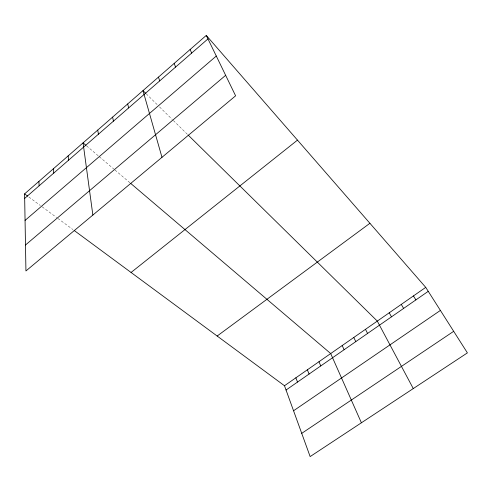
<?xml version="1.0" encoding="UTF-8"?>
<svg xmlns="http://www.w3.org/2000/svg" width="492" height="492" viewBox="0 0 492 492"><rect width="100%" height="100%" fill="white"/><g stroke="black" fill="none" stroke-linecap="round" stroke-linejoin="round"><path stroke-width="0.37" stroke-dasharray="2.46 1.84" d="M28.831 196.997L40.326 205.484M42.14 206.818L56.635 217.519M57.841 218.411L72.945 229.567M86.543 145.847L98.154 155.724M99.316 156.714L113.8 169.027M114.956 170.017L130.011 182.821M146.179 93.781L157.938 105.343M159.537 106.918L172.305 119.476M173.368 120.522L187.686 134.605"/><path stroke-width="0.74" d="M206.271 35.412L235.607 95.817L25.941 270.957L24.6 193.873L206.271 35.412L425.734 287.371L467.4 352.881L310.144 456.588L284.487 385.734L74.157 230.459M24.68 198.381L207.968 38.905M25.061 220.404L216.289 56.039M25.486 245.004L225.65 75.313M131.063 272.47L297.482 140.128M217.163 336.03L369.91 223.288M284.487 385.734L425.734 287.371M286.043 390.033L428.249 291.325M293.552 410.758L440.395 310.427M301.731 433.354L453.686 331.319M24.6 193.873L27.626 196.105M85.965 145.349L83.062 142.883L92.859 215.059M130.589 183.313L330.698 353.551L361.399 422.788M145.644 93.252L142.969 90.626L161.979 157.317M188.221 135.128L377.303 321.098L413.28 388.575M413.446 295.926L415.875 299.911M401.281 304.4L403.624 308.416M389.233 312.789L391.491 316.836M365.482 329.326L367.579 333.435M353.779 337.481L355.796 341.614M342.186 345.55L344.123 349.72M190.115 49.508L191.652 53.099M318.976 361.712L320.759 365.931M307.371 369.793L309.074 374.043M295.87 377.801L297.506 382.075M174.18 63.406L175.57 67.09M158.467 77.109L159.709 80.891M127.686 103.96L128.652 107.914M112.613 117.108L113.437 121.149M97.736 130.085L98.437 134.205M68.148 155.89L68.591 160.171M53.431 168.725L53.751 173.086M38.917 181.382L39.114 185.816"/></g></svg>
